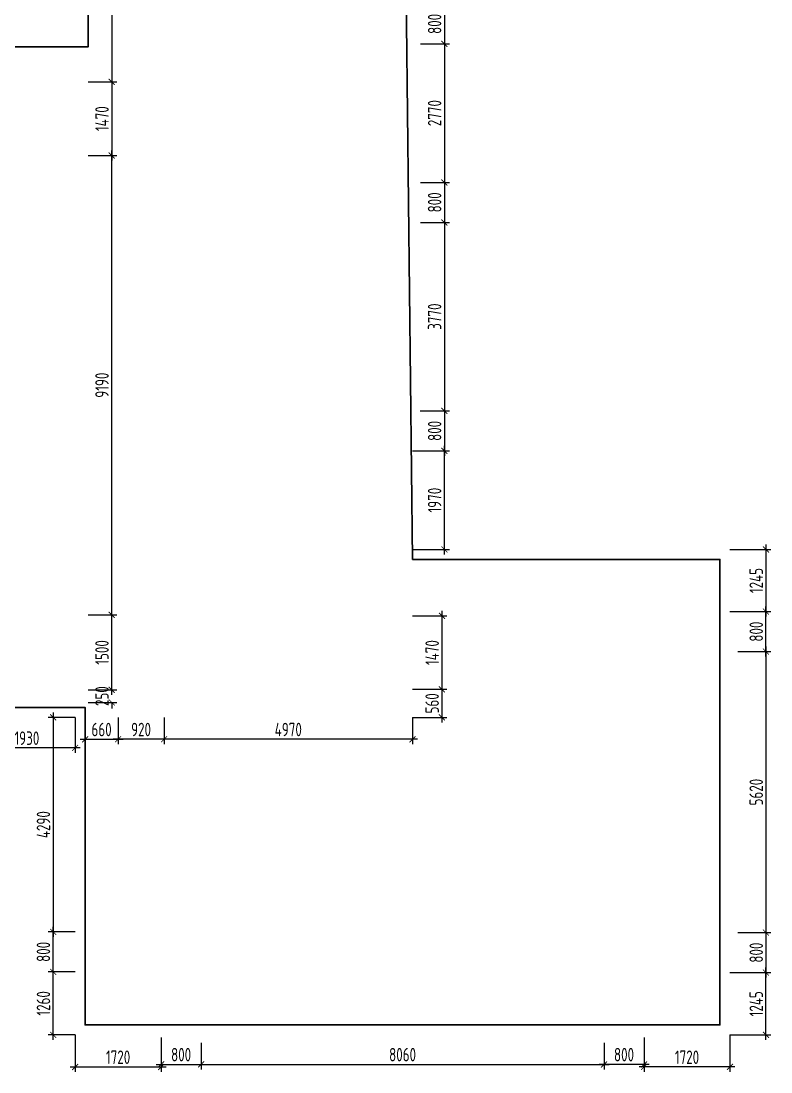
# Model space of a CAD drawing. Header units: millimetres. Extents: x -314343 to 8741575, y 21428 to 162031.
# Drawn here: x 383887 to 398890, y 54364 to 75383 of the extents above; entities that cross this region are included whole.
import ezdxf

# ---------------------------------------------------------------- set-up
doc = ezdxf.new("R2010")
doc.units = ezdxf.units.MM
doc.header["$MEASUREMENT"] = 0
doc.header["$PDSIZE"] = -4
doc.layers.get('0').update_dxf_attribs({"color": 250, "lineweight": 9})
doc.layers.get('Defpoints').update_dxf_attribs({"color": 6})
doc.styles.add('ISOCPEUR', font='isocpeur.ttf', dxfattribs={"width": 0.7})
doc.dimstyles.new('R_100', dxfattribs={"dimtxt": 270, "dimasz": 120, "dimexe": 100, "dimexo": 0, "dimgap": 60, "dimtad": 1, "dimdec": 0, "dimrnd": 5, "dimzin": 0, "dimdsep": 46, "dimtxsty": 'ISOCPEUR', "dimblk": 'ARCHTICK', "dimcen": 0, "dimdle": 100, "dimclrd": 256, "dimclre": 256, "dimclrt": 256, "dimadec": 0, "dimazin": 0, "dimtfac": 2, "dimtdec": 0, "dimtix": 1, "dimtofl": 0, "dimtmove": 1, "dimatfit": 3, "dimfxl": 1, "dimtvp": 3, "dimtolj": 1, "dimtzin": 0, "dimarcsym": 0})

# ---------------------------------------------------------------- blocks, each defined once
blk = doc.blocks.new('_ArchTick')
at = {"color": 0, "linetype": 'ByBlock', "const_width": 0.15}
blk.add_lwpolyline([(-0.5, -0.5), (0.5, 0.5)], dxfattribs=at)
blk = doc.blocks.new('*D99')
at = {"layer": 'Defpoints', "lineweight": -2, "ltscale": 100, "transparency": 16777216}
for p, q in [((385702, 62005), (385702, 62125)), ((385230, 62005), (385802, 62005)), ((385230, 61756), (385802, 61756)), ((385702, 61756), (385702, 61636))]:
    blk.add_line(p, q, dxfattribs=at)
at = {"layer": 'Defpoints', "color": 0, "ltscale": 100, "transparency": 16777216}
for p in [(385230, 62005), (385702, 62005), (385230, 61756)]:
    blk.add_point(p, dxfattribs=at)
at = {"layer": 'Defpoints', "lineweight": -2, "ltscale": 100, "transparency": 16777216, "xscale": 120, "yscale": 120, "zscale": 120}
for p, rotation in [((385702, 62005), 270), ((385702, 61756), 90)]:
    blk.add_blockref('_ArchTick', p, dxfattribs=dict(at, rotation=rotation))
at = {"layer": 'Defpoints', "lineweight": 30, "ltscale": 100, "transparency": 16777216, "insert": (385507, 61881), "char_height": 270, "attachment_point": 5, "rotation": 90, "style": 'ISOCPEUR'}
blk.add_mtext('\\A1;250', dxfattribs=at)
blk = doc.blocks.new('*D24')
at = {"layer": 'Defpoints', "lineweight": -2, "ltscale": 100, "transparency": 16777216}
for p, q in [((385230, 63505), (385802, 63505)), ((385702, 61905), (385702, 63605)), ((385230, 62005), (385802, 62005))]:
    blk.add_line(p, q, dxfattribs=at)
at = {"layer": 'Defpoints', "color": 0, "ltscale": 100, "transparency": 16777216}
for p in [(385230, 63505), (385702, 63505), (385230, 62005)]:
    blk.add_point(p, dxfattribs=at)
at = {"layer": 'Defpoints', "lineweight": -2, "ltscale": 100, "transparency": 16777216, "xscale": 120, "yscale": 120, "zscale": 120}
for p, rotation in [((385702, 63505), 90), ((385702, 62005), 270)]:
    blk.add_blockref('_ArchTick', p, dxfattribs=dict(at, rotation=rotation))
at = {"layer": 'Defpoints', "lineweight": 30, "ltscale": 100, "transparency": 16777216, "insert": (385507, 62755), "char_height": 270, "attachment_point": 5, "rotation": 90, "style": 'ISOCPEUR'}
blk.add_mtext('\\A1;1500', dxfattribs=at)
blk = doc.blocks.new('*D109')
at = {"layer": 'Defpoints', "lineweight": -2, "ltscale": 100, "transparency": 16777216}
for p, q in [((385702, 63405), (385702, 72795)), ((385230, 72695), (385802, 72695)), ((385230, 63505), (385802, 63505))]:
    blk.add_line(p, q, dxfattribs=at)
at = {"layer": 'Defpoints', "color": 0, "ltscale": 100, "transparency": 16777216}
for p in [(385230, 72695), (385702, 72695), (385230, 63505)]:
    blk.add_point(p, dxfattribs=at)
at = {"layer": 'Defpoints', "lineweight": -2, "ltscale": 100, "transparency": 16777216, "xscale": 120, "yscale": 120, "zscale": 120}
for p, rotation in [((385702, 72695), 90), ((385702, 63505), 270)]:
    blk.add_blockref('_ArchTick', p, dxfattribs=dict(at, rotation=rotation))
at = {"layer": 'Defpoints', "lineweight": 30, "ltscale": 100, "transparency": 16777216, "insert": (385507, 68100), "char_height": 270, "attachment_point": 5, "rotation": 90, "style": 'ISOCPEUR'}
blk.add_mtext('\\A1;9190', dxfattribs=at)
blk = doc.blocks.new('*D110')
at = {"layer": 'Defpoints', "lineweight": -2, "ltscale": 100, "transparency": 16777216}
for p, q in [((385702, 74265), (385702, 72595)), ((385230, 74165), (385802, 74165)), ((385230, 72695), (385802, 72695))]:
    blk.add_line(p, q, dxfattribs=at)
at = {"layer": 'Defpoints', "color": 0, "ltscale": 100, "transparency": 16777216}
for p in [(385230, 74165), (385230, 72695), (385702, 72695)]:
    blk.add_point(p, dxfattribs=at)
at = {"layer": 'Defpoints', "lineweight": -2, "ltscale": 100, "transparency": 16777216, "xscale": 120, "yscale": 120, "zscale": 120}
for p, rotation in [((385702, 74165), 90), ((385702, 72695), 270)]:
    blk.add_blockref('_ArchTick', p, dxfattribs=dict(at, rotation=rotation))
at = {"layer": 'Defpoints', "lineweight": 30, "ltscale": 100, "transparency": 16777216, "insert": (385507, 73430), "char_height": 270, "attachment_point": 5, "rotation": 90, "style": 'ISOCPEUR'}
blk.add_mtext('\\A1;1470', dxfattribs=at)
blk = doc.blocks.new('*D111')
at = {"layer": 'Defpoints', "lineweight": -2, "ltscale": 100, "transparency": 16777216}
for p, q in [((385230, 82486), (385802, 82486)), ((385702, 82586), (385702, 74065)), ((385230, 74165), (385802, 74165))]:
    blk.add_line(p, q, dxfattribs=at)
at = {"layer": 'Defpoints', "color": 0, "ltscale": 100, "transparency": 16777216}
for p in [(385230, 82486), (385230, 74165), (385702, 74165)]:
    blk.add_point(p, dxfattribs=at)
at = {"layer": 'Defpoints', "lineweight": -2, "ltscale": 100, "transparency": 16777216, "xscale": 120, "yscale": 120, "zscale": 120}
for p, rotation in [((385702, 82486), 90), ((385702, 74165), 270)]:
    blk.add_blockref('_ArchTick', p, dxfattribs=dict(at, rotation=rotation))
at = {"layer": 'Defpoints', "lineweight": 30, "ltscale": 100, "transparency": 16777216, "insert": (385507, 78325), "char_height": 270, "attachment_point": 5, "rotation": 90, "style": 'ISOCPEUR'}
blk.add_mtext('\\A1;8320', dxfattribs=at)
blk = doc.blocks.new('*D100')
at = {"layer": 'Defpoints', "lineweight": -2, "ltscale": 100, "transparency": 16777216}
for p, q in [((385170, 61456), (385170, 60918)), ((385829, 61456), (385829, 60918)), ((385070, 61018), (385929, 61018))]:
    blk.add_line(p, q, dxfattribs=at)
at = {"layer": 'Defpoints', "color": 0, "ltscale": 100, "transparency": 16777216}
for p in [(385170, 61456), (385829, 61456), (385829, 61018)]:
    blk.add_point(p, dxfattribs=at)
at = {"layer": 'Defpoints', "lineweight": -2, "ltscale": 100, "transparency": 16777216, "xscale": 120, "yscale": 120, "zscale": 120, "rotation": 180}
blk.add_blockref('_ArchTick', (385170, 61018), dxfattribs=at)
at = {"layer": 'Defpoints', "lineweight": -2, "ltscale": 100, "transparency": 16777216, "xscale": 120, "yscale": 120, "zscale": 120}
blk.add_blockref('_ArchTick', (385829, 61018), dxfattribs=at)
at = {"layer": 'Defpoints', "lineweight": 30, "ltscale": 100, "transparency": 16777216, "insert": (385499, 61213), "char_height": 270, "attachment_point": 5, "style": 'ISOCPEUR'}
blk.add_mtext('\\A1;660', dxfattribs=at)
blk = doc.blocks.new('*D101')
at = {"layer": 'Defpoints', "lineweight": -2, "ltscale": 100, "transparency": 16777216}
for p, q in [((385829, 61456), (385829, 60918)), ((386749, 61456), (386749, 60918)), ((386849, 61018), (385729, 61018))]:
    blk.add_line(p, q, dxfattribs=at)
at = {"layer": 'Defpoints', "color": 0, "ltscale": 100, "transparency": 16777216}
for p in [(385829, 61456), (386749, 61456), (385829, 61018)]:
    blk.add_point(p, dxfattribs=at)
at = {"layer": 'Defpoints', "lineweight": -2, "ltscale": 100, "transparency": 16777216, "xscale": 120, "yscale": 120, "zscale": 120, "rotation": 180}
blk.add_blockref('_ArchTick', (385829, 61018), dxfattribs=at)
at = {"layer": 'Defpoints', "lineweight": -2, "ltscale": 100, "transparency": 16777216, "xscale": 120, "yscale": 120, "zscale": 120}
blk.add_blockref('_ArchTick', (386749, 61018), dxfattribs=at)
at = {"layer": 'Defpoints', "lineweight": 30, "ltscale": 100, "transparency": 16777216, "insert": (386289, 61213), "char_height": 270, "attachment_point": 5, "style": 'ISOCPEUR'}
blk.add_mtext('\\A1;920', dxfattribs=at)
blk = doc.blocks.new('*D102')
at = {"layer": 'Defpoints', "lineweight": -2, "ltscale": 100, "transparency": 16777216}
for p, q in [((386749, 61456), (386749, 60918)), ((391720, 61456), (391720, 60918)), ((391820, 61018), (386649, 61018))]:
    blk.add_line(p, q, dxfattribs=at)
at = {"layer": 'Defpoints', "color": 0, "ltscale": 100, "transparency": 16777216}
for p in [(386749, 61456), (391720, 61456), (386749, 61018)]:
    blk.add_point(p, dxfattribs=at)
at = {"layer": 'Defpoints', "lineweight": -2, "ltscale": 100, "transparency": 16777216, "xscale": 120, "yscale": 120, "zscale": 120, "rotation": 180}
blk.add_blockref('_ArchTick', (386749, 61018), dxfattribs=at)
at = {"layer": 'Defpoints', "lineweight": -2, "ltscale": 100, "transparency": 16777216, "xscale": 120, "yscale": 120, "zscale": 120}
blk.add_blockref('_ArchTick', (391720, 61018), dxfattribs=at)
at = {"layer": 'Defpoints', "lineweight": 30, "ltscale": 100, "transparency": 16777216, "insert": (389234, 61213), "char_height": 270, "attachment_point": 5, "style": 'ISOCPEUR'}
blk.add_mtext('\\A1;4970', dxfattribs=at)
blk = doc.blocks.new('*D103')
at = {"layer": 'Defpoints', "lineweight": -2, "ltscale": 100, "transparency": 16777216}
for p, q in [((391720, 62017), (392407, 62017)), ((392307, 62117), (392307, 61356)), ((391720, 61456), (392407, 61456))]:
    blk.add_line(p, q, dxfattribs=at)
at = {"layer": 'Defpoints', "color": 0, "ltscale": 100, "transparency": 16777216}
for p in [(391720, 62017), (391720, 61456), (392307, 61456)]:
    blk.add_point(p, dxfattribs=at)
at = {"layer": 'Defpoints', "lineweight": -2, "ltscale": 100, "transparency": 16777216, "xscale": 120, "yscale": 120, "zscale": 120}
for p, rotation in [((392307, 62017), 90), ((392307, 61456), 270)]:
    blk.add_blockref('_ArchTick', p, dxfattribs=dict(at, rotation=rotation))
at = {"layer": 'Defpoints', "lineweight": 30, "ltscale": 100, "transparency": 16777216, "insert": (392112, 61737), "char_height": 270, "attachment_point": 5, "rotation": 90, "style": 'ISOCPEUR'}
blk.add_mtext('\\A1;560', dxfattribs=at)
blk = doc.blocks.new('*D104')
at = {"layer": 'Defpoints', "lineweight": -2, "ltscale": 100, "transparency": 16777216}
for p, q in [((391720, 63487), (392407, 63487)), ((392307, 63587), (392307, 61917)), ((391720, 62017), (392407, 62017))]:
    blk.add_line(p, q, dxfattribs=at)
at = {"layer": 'Defpoints', "color": 0, "ltscale": 100, "transparency": 16777216}
for p in [(391720, 63487), (391720, 62017), (392307, 62017)]:
    blk.add_point(p, dxfattribs=at)
at = {"layer": 'Defpoints', "lineweight": -2, "ltscale": 100, "transparency": 16777216, "xscale": 120, "yscale": 120, "zscale": 120}
for p, rotation in [((392307, 63487), 90), ((392307, 62017), 270)]:
    blk.add_blockref('_ArchTick', p, dxfattribs=dict(at, rotation=rotation))
at = {"layer": 'Defpoints', "lineweight": 30, "ltscale": 100, "transparency": 16777216, "insert": (392112, 62752), "char_height": 270, "attachment_point": 5, "rotation": 90, "style": 'ISOCPEUR'}
blk.add_mtext('\\A1;1470', dxfattribs=at)
blk = doc.blocks.new('*D105')
at = {"layer": 'Defpoints', "lineweight": -2, "ltscale": 100, "transparency": 16777216}
for p, q in [((384970, 61456), (384970, 60746)), ((383040, 61296), (383040, 60746)), ((385070, 60846), (382940, 60846))]:
    blk.add_line(p, q, dxfattribs=at)
at = {"layer": 'Defpoints', "color": 0, "ltscale": 100, "transparency": 16777216}
for p in [(384970, 61456), (383040, 61296), (383040, 60846)]:
    blk.add_point(p, dxfattribs=at)
at = {"layer": 'Defpoints', "lineweight": -2, "ltscale": 100, "transparency": 16777216, "xscale": 120, "yscale": 120, "zscale": 120, "rotation": 180}
blk.add_blockref('_ArchTick', (383040, 60846), dxfattribs=at)
at = {"layer": 'Defpoints', "lineweight": -2, "ltscale": 100, "transparency": 16777216, "xscale": 120, "yscale": 120, "zscale": 120}
blk.add_blockref('_ArchTick', (384970, 60846), dxfattribs=at)
at = {"layer": 'Defpoints', "lineweight": 30, "ltscale": 100, "transparency": 16777216, "insert": (384005, 61040), "char_height": 270, "attachment_point": 5, "style": 'ISOCPEUR'}
blk.add_mtext('\\A1;1930', dxfattribs=at)
blk = doc.blocks.new('*D108')
at = {"layer": 'Defpoints', "lineweight": -2, "ltscale": 100, "transparency": 16777216}
for p, q in [((384970, 56366), (384431, 56366)), ((384531, 55006), (384531, 56466)), ((384970, 55106), (384431, 55106))]:
    blk.add_line(p, q, dxfattribs=at)
at = {"layer": 'Defpoints', "color": 0, "ltscale": 100, "transparency": 16777216}
for p in [(384531, 56366), (384970, 56366), (384970, 55106)]:
    blk.add_point(p, dxfattribs=at)
at = {"layer": 'Defpoints', "lineweight": -2, "ltscale": 100, "transparency": 16777216, "xscale": 120, "yscale": 120, "zscale": 120}
for p, rotation in [((384531, 56366), 90), ((384531, 55106), 270)]:
    blk.add_blockref('_ArchTick', p, dxfattribs=dict(at, rotation=rotation))
at = {"layer": 'Defpoints', "lineweight": 30, "ltscale": 100, "transparency": 16777216, "insert": (384336, 55736), "char_height": 270, "attachment_point": 5, "rotation": 90, "style": 'ISOCPEUR'}
blk.add_mtext('\\A1;1260', dxfattribs=at)
blk = doc.blocks.new('*D112')
at = {"layer": 'Defpoints', "lineweight": -2, "ltscale": 100, "transparency": 16777216}
for p, q in [((384531, 56266), (384531, 57266)), ((384810, 57166), (384431, 57166)), ((384810, 56366), (384431, 56366))]:
    blk.add_line(p, q, dxfattribs=at)
at = {"layer": 'Defpoints', "color": 0, "ltscale": 100, "transparency": 16777216}
for p in [(384531, 57166), (384810, 57166), (384810, 56366)]:
    blk.add_point(p, dxfattribs=at)
at = {"layer": 'Defpoints', "lineweight": -2, "ltscale": 100, "transparency": 16777216, "xscale": 120, "yscale": 120, "zscale": 120}
for p, rotation in [((384531, 57166), 90), ((384531, 56366), 270)]:
    blk.add_blockref('_ArchTick', p, dxfattribs=dict(at, rotation=rotation))
at = {"layer": 'Defpoints', "lineweight": 30, "ltscale": 100, "transparency": 16777216, "insert": (384336, 56766), "char_height": 270, "attachment_point": 5, "rotation": 90, "style": 'ISOCPEUR'}
blk.add_mtext('\\A1;800', dxfattribs=at)
blk = doc.blocks.new('*D113')
at = {"layer": 'Defpoints', "lineweight": -2, "ltscale": 100, "transparency": 16777216}
for p, q in [((384970, 61456), (384431, 61456)), ((384531, 61556), (384531, 57066)), ((384970, 57166), (384431, 57166))]:
    blk.add_line(p, q, dxfattribs=at)
at = {"layer": 'Defpoints', "color": 0, "ltscale": 100, "transparency": 16777216}
for p in [(384970, 61456), (384531, 57166), (384970, 57166)]:
    blk.add_point(p, dxfattribs=at)
at = {"layer": 'Defpoints', "lineweight": -2, "ltscale": 100, "transparency": 16777216, "xscale": 120, "yscale": 120, "zscale": 120}
for p, rotation in [((384531, 61456), 90), ((384531, 57166), 270)]:
    blk.add_blockref('_ArchTick', p, dxfattribs=dict(at, rotation=rotation))
at = {"layer": 'Defpoints', "lineweight": 30, "ltscale": 100, "transparency": 16777216, "insert": (384336, 59311), "char_height": 270, "attachment_point": 5, "rotation": 90, "style": 'ISOCPEUR'}
blk.add_mtext('\\A1;4290', dxfattribs=at)
blk = doc.blocks.new('*D114')
at = {"layer": 'Defpoints', "lineweight": -2, "ltscale": 100, "transparency": 16777216}
for p, q in [((384970, 55106), (384970, 54364)), ((386690, 55054), (386690, 54364)), ((384870, 54464), (386790, 54464))]:
    blk.add_line(p, q, dxfattribs=at)
at = {"layer": 'Defpoints', "color": 0, "ltscale": 100, "transparency": 16777216}
for p in [(384970, 55106), (386690, 55054), (386690, 54464)]:
    blk.add_point(p, dxfattribs=at)
at = {"layer": 'Defpoints', "lineweight": -2, "ltscale": 100, "transparency": 16777216, "xscale": 120, "yscale": 120, "zscale": 120, "rotation": 180}
blk.add_blockref('_ArchTick', (384970, 54464), dxfattribs=at)
at = {"layer": 'Defpoints', "lineweight": -2, "ltscale": 100, "transparency": 16777216, "xscale": 120, "yscale": 120, "zscale": 120}
blk.add_blockref('_ArchTick', (386690, 54464), dxfattribs=at)
at = {"layer": 'Defpoints', "lineweight": 30, "ltscale": 100, "transparency": 16777216, "insert": (385830, 54659), "char_height": 270, "attachment_point": 5, "style": 'ISOCPEUR'}
blk.add_mtext('\\A1;1720', dxfattribs=at)
blk = doc.blocks.new('*D115')
at = {"layer": 'Defpoints', "lineweight": -2, "ltscale": 100, "transparency": 16777216}
for p, q in [((386690, 54946), (386690, 54416)), ((387490, 54946), (387490, 54416)), ((386590, 54516), (387590, 54516))]:
    blk.add_line(p, q, dxfattribs=at)
at = {"layer": 'Defpoints', "color": 0, "ltscale": 100, "transparency": 16777216}
for p in [(386690, 54946), (387490, 54946), (387490, 54516)]:
    blk.add_point(p, dxfattribs=at)
at = {"layer": 'Defpoints', "lineweight": -2, "ltscale": 100, "transparency": 16777216, "xscale": 120, "yscale": 120, "zscale": 120, "rotation": 180}
blk.add_blockref('_ArchTick', (386690, 54516), dxfattribs=at)
at = {"layer": 'Defpoints', "lineweight": -2, "ltscale": 100, "transparency": 16777216, "xscale": 120, "yscale": 120, "zscale": 120}
blk.add_blockref('_ArchTick', (387490, 54516), dxfattribs=at)
at = {"layer": 'Defpoints', "lineweight": 30, "ltscale": 100, "transparency": 16777216, "insert": (387090, 54711), "char_height": 270, "attachment_point": 5, "style": 'ISOCPEUR'}
blk.add_mtext('\\A1;800', dxfattribs=at)
blk = doc.blocks.new('*D119')
at = {"layer": 'Defpoints', "lineweight": -2, "ltscale": 100, "transparency": 16777216}
for p, q in [((398070, 55106), (398070, 54364)), ((396350, 55054), (396350, 54364)), ((398170, 54464), (396250, 54464))]:
    blk.add_line(p, q, dxfattribs=at)
at = {"layer": 'Defpoints', "color": 0, "ltscale": 100, "transparency": 16777216}
for p in [(398070, 55106), (396350, 55054), (396350, 54464)]:
    blk.add_point(p, dxfattribs=at)
at = {"layer": 'Defpoints', "lineweight": -2, "ltscale": 100, "transparency": 16777216, "xscale": 120, "yscale": 120, "zscale": 120, "rotation": 180}
blk.add_blockref('_ArchTick', (396350, 54464), dxfattribs=at)
at = {"layer": 'Defpoints', "lineweight": -2, "ltscale": 100, "transparency": 16777216, "xscale": 120, "yscale": 120, "zscale": 120}
blk.add_blockref('_ArchTick', (398070, 54464), dxfattribs=at)
at = {"layer": 'Defpoints', "lineweight": 30, "ltscale": 100, "transparency": 16777216, "insert": (397210, 54659), "char_height": 270, "attachment_point": 5, "style": 'ISOCPEUR'}
blk.add_mtext('\\A1;1720', dxfattribs=at)
blk = doc.blocks.new('*D120')
at = {"layer": 'Defpoints', "lineweight": -2, "ltscale": 100, "transparency": 16777216}
for p, q in [((395550, 54946), (395550, 54416)), ((396350, 54946), (396350, 54416)), ((396450, 54516), (395450, 54516))]:
    blk.add_line(p, q, dxfattribs=at)
at = {"layer": 'Defpoints', "color": 0, "ltscale": 100, "transparency": 16777216}
for p in [(395550, 54946), (396350, 54946), (395550, 54516)]:
    blk.add_point(p, dxfattribs=at)
at = {"layer": 'Defpoints', "lineweight": -2, "ltscale": 100, "transparency": 16777216, "xscale": 120, "yscale": 120, "zscale": 120, "rotation": 180}
blk.add_blockref('_ArchTick', (395550, 54516), dxfattribs=at)
at = {"layer": 'Defpoints', "lineweight": -2, "ltscale": 100, "transparency": 16777216, "xscale": 120, "yscale": 120, "zscale": 120}
blk.add_blockref('_ArchTick', (396350, 54516), dxfattribs=at)
at = {"layer": 'Defpoints', "lineweight": 30, "ltscale": 100, "transparency": 16777216, "insert": (395950, 54711), "char_height": 270, "attachment_point": 5, "style": 'ISOCPEUR'}
blk.add_mtext('\\A1;800', dxfattribs=at)
blk = doc.blocks.new('*D27')
at = {"layer": 'Defpoints', "lineweight": -2, "ltscale": 100, "transparency": 16777216}
for p, q in [((387490, 54946), (387490, 54416)), ((395550, 54946), (395550, 54416)), ((387390, 54516), (395650, 54516))]:
    blk.add_line(p, q, dxfattribs=at)
at = {"layer": 'Defpoints', "color": 0, "ltscale": 100, "transparency": 16777216}
for p in [(387490, 54946), (395550, 54946), (395550, 54516)]:
    blk.add_point(p, dxfattribs=at)
at = {"layer": 'Defpoints', "lineweight": -2, "ltscale": 100, "transparency": 16777216, "xscale": 120, "yscale": 120, "zscale": 120, "rotation": 180}
blk.add_blockref('_ArchTick', (387490, 54516), dxfattribs=at)
at = {"layer": 'Defpoints', "lineweight": -2, "ltscale": 100, "transparency": 16777216, "xscale": 120, "yscale": 120, "zscale": 120}
blk.add_blockref('_ArchTick', (395550, 54516), dxfattribs=at)
at = {"layer": 'Defpoints', "lineweight": 30, "ltscale": 100, "transparency": 16777216, "insert": (391520, 54711), "char_height": 270, "attachment_point": 5, "style": 'ISOCPEUR'}
blk.add_mtext('\\A1;8060', dxfattribs=at)
blk = doc.blocks.new('*D121')
at = {"layer": 'Defpoints', "lineweight": -2, "ltscale": 100, "transparency": 16777216}
for p, q in [((398070, 56351), (398890, 56351)), ((398790, 55006), (398790, 56451)), ((398070, 55106), (398890, 55106))]:
    blk.add_line(p, q, dxfattribs=at)
at = {"layer": 'Defpoints', "color": 0, "ltscale": 100, "transparency": 16777216}
for p in [(398070, 56351), (398790, 56351), (398070, 55106)]:
    blk.add_point(p, dxfattribs=at)
at = {"layer": 'Defpoints', "lineweight": -2, "ltscale": 100, "transparency": 16777216, "xscale": 120, "yscale": 120, "zscale": 120}
for p, rotation in [((398790, 56351), 90), ((398790, 55106), 270)]:
    blk.add_blockref('_ArchTick', p, dxfattribs=dict(at, rotation=rotation))
at = {"layer": 'Defpoints', "lineweight": 30, "ltscale": 100, "transparency": 16777216, "insert": (398595, 55728), "char_height": 270, "attachment_point": 5, "rotation": 90, "style": 'ISOCPEUR'}
blk.add_mtext('\\A1;1245', dxfattribs=at)
blk = doc.blocks.new('*D122')
at = {"layer": 'Defpoints', "lineweight": -2, "ltscale": 100, "transparency": 16777216}
for p, q in [((398790, 57251), (398790, 56251)), ((398230, 57151), (398890, 57151)), ((398230, 56351), (398890, 56351))]:
    blk.add_line(p, q, dxfattribs=at)
at = {"layer": 'Defpoints', "color": 0, "ltscale": 100, "transparency": 16777216}
for p in [(398230, 57151), (398230, 56351), (398790, 56351)]:
    blk.add_point(p, dxfattribs=at)
at = {"layer": 'Defpoints', "lineweight": -2, "ltscale": 100, "transparency": 16777216, "xscale": 120, "yscale": 120, "zscale": 120}
for p, rotation in [((398790, 57151), 90), ((398790, 56351), 270)]:
    blk.add_blockref('_ArchTick', p, dxfattribs=dict(at, rotation=rotation))
at = {"layer": 'Defpoints', "lineweight": 30, "ltscale": 100, "transparency": 16777216, "insert": (398595, 56751), "char_height": 270, "attachment_point": 5, "rotation": 90, "style": 'ISOCPEUR'}
blk.add_mtext('\\A1;800', dxfattribs=at)
blk = doc.blocks.new('*D28')
at = {"layer": 'Defpoints', "lineweight": -2, "ltscale": 100, "transparency": 16777216}
for p, q in [((398070, 64816), (398890, 64816)), ((398790, 64916), (398790, 63471)), ((398070, 63571), (398890, 63571))]:
    blk.add_line(p, q, dxfattribs=at)
at = {"layer": 'Defpoints', "color": 0, "ltscale": 100, "transparency": 16777216}
for p in [(398070, 64816), (398070, 63571), (398790, 63571)]:
    blk.add_point(p, dxfattribs=at)
at = {"layer": 'Defpoints', "lineweight": -2, "ltscale": 100, "transparency": 16777216, "xscale": 120, "yscale": 120, "zscale": 120}
for p, rotation in [((398790, 64816), 90), ((398790, 63571), 270)]:
    blk.add_blockref('_ArchTick', p, dxfattribs=dict(at, rotation=rotation))
at = {"layer": 'Defpoints', "lineweight": 30, "ltscale": 100, "transparency": 16777216, "insert": (398595, 64193), "char_height": 270, "attachment_point": 5, "rotation": 90, "style": 'ISOCPEUR'}
blk.add_mtext('\\A1;1245', dxfattribs=at)
blk = doc.blocks.new('*D123')
at = {"layer": 'Defpoints', "lineweight": -2, "ltscale": 100, "transparency": 16777216}
for p, q in [((398230, 63571), (398890, 63571)), ((398790, 62671), (398790, 63671)), ((398230, 62771), (398890, 62771))]:
    blk.add_line(p, q, dxfattribs=at)
at = {"layer": 'Defpoints', "color": 0, "ltscale": 100, "transparency": 16777216}
for p in [(398230, 63571), (398790, 63571), (398230, 62771)]:
    blk.add_point(p, dxfattribs=at)
at = {"layer": 'Defpoints', "lineweight": -2, "ltscale": 100, "transparency": 16777216, "xscale": 120, "yscale": 120, "zscale": 120}
for p, rotation in [((398790, 63571), 90), ((398790, 62771), 270)]:
    blk.add_blockref('_ArchTick', p, dxfattribs=dict(at, rotation=rotation))
at = {"layer": 'Defpoints', "lineweight": 30, "ltscale": 100, "transparency": 16777216, "insert": (398595, 63171), "char_height": 270, "attachment_point": 5, "rotation": 90, "style": 'ISOCPEUR'}
blk.add_mtext('\\A1;800', dxfattribs=at)
blk = doc.blocks.new('*D29')
at = {"layer": 'Defpoints', "lineweight": -2, "ltscale": 100, "transparency": 16777216}
for p, q in [((398790, 62871), (398790, 57051)), ((398230, 62771), (398890, 62771)), ((398230, 57151), (398890, 57151))]:
    blk.add_line(p, q, dxfattribs=at)
at = {"layer": 'Defpoints', "color": 0, "ltscale": 100, "transparency": 16777216}
for p in [(398230, 62771), (398230, 57151), (398790, 57151)]:
    blk.add_point(p, dxfattribs=at)
at = {"layer": 'Defpoints', "lineweight": -2, "ltscale": 100, "transparency": 16777216, "xscale": 120, "yscale": 120, "zscale": 120}
for p, rotation in [((398790, 62771), 90), ((398790, 57151), 270)]:
    blk.add_blockref('_ArchTick', p, dxfattribs=dict(at, rotation=rotation))
at = {"layer": 'Defpoints', "lineweight": 30, "ltscale": 100, "transparency": 16777216, "insert": (398595, 59961), "char_height": 270, "attachment_point": 5, "rotation": 90, "style": 'ISOCPEUR'}
blk.add_mtext('\\A1;5620', dxfattribs=at)
blk = doc.blocks.new('*D126')
at = {"layer": 'Defpoints', "lineweight": -2, "ltscale": 100, "transparency": 16777216}
for p, q in [((392356, 64716), (392356, 66886)), ((391720, 66786), (392456, 66786)), ((391720, 64816), (392456, 64816))]:
    blk.add_line(p, q, dxfattribs=at)
at = {"layer": 'Defpoints', "color": 0, "ltscale": 100, "transparency": 16777216}
for p in [(391720, 66786), (392356, 66786), (391720, 64816)]:
    blk.add_point(p, dxfattribs=at)
at = {"layer": 'Defpoints', "lineweight": -2, "ltscale": 100, "transparency": 16777216, "xscale": 120, "yscale": 120, "zscale": 120}
for p, rotation in [((392356, 66786), 90), ((392356, 64816), 270)]:
    blk.add_blockref('_ArchTick', p, dxfattribs=dict(at, rotation=rotation))
at = {"layer": 'Defpoints', "lineweight": 30, "ltscale": 100, "transparency": 16777216, "insert": (392161, 65801), "char_height": 270, "attachment_point": 5, "rotation": 90, "style": 'ISOCPEUR'}
blk.add_mtext('\\A1;1970', dxfattribs=at)
blk = doc.blocks.new('*D127')
at = {"layer": 'Defpoints', "lineweight": -2, "ltscale": 100, "transparency": 16777216}
for p, q in [((392356, 67686), (392356, 66686)), ((391870, 67586), (392456, 67586)), ((391880, 66786), (392456, 66786))]:
    blk.add_line(p, q, dxfattribs=at)
at = {"layer": 'Defpoints', "color": 0, "ltscale": 100, "transparency": 16777216}
for p in [(391870, 67586), (391880, 66786), (392356, 66786)]:
    blk.add_point(p, dxfattribs=at)
at = {"layer": 'Defpoints', "lineweight": -2, "ltscale": 100, "transparency": 16777216, "xscale": 120, "yscale": 120, "zscale": 120}
for p, rotation in [((392356, 67586), 90), ((392356, 66786), 270)]:
    blk.add_blockref('_ArchTick', p, dxfattribs=dict(at, rotation=rotation))
at = {"layer": 'Defpoints', "lineweight": 30, "ltscale": 100, "transparency": 16777216, "insert": (392161, 67186), "char_height": 270, "attachment_point": 5, "rotation": 90, "style": 'ISOCPEUR'}
blk.add_mtext('\\A1;800', dxfattribs=at)
blk = doc.blocks.new('*D116')
at = {"layer": 'Defpoints', "lineweight": -2, "ltscale": 100, "transparency": 16777216}
for p, q in [((391880, 71356), (392456, 71356)), ((392356, 71456), (392356, 67486)), ((391880, 67586), (392456, 67586))]:
    blk.add_line(p, q, dxfattribs=at)
at = {"layer": 'Defpoints', "color": 0, "ltscale": 100, "transparency": 16777216}
for p in [(391880, 71356), (391880, 67586), (392356, 67586)]:
    blk.add_point(p, dxfattribs=at)
at = {"layer": 'Defpoints', "lineweight": -2, "ltscale": 100, "transparency": 16777216, "xscale": 120, "yscale": 120, "zscale": 120}
for p, rotation in [((392356, 71356), 90), ((392356, 67586), 270)]:
    blk.add_blockref('_ArchTick', p, dxfattribs=dict(at, rotation=rotation))
at = {"layer": 'Defpoints', "lineweight": 30, "ltscale": 100, "transparency": 16777216, "insert": (392161, 69471), "char_height": 270, "attachment_point": 5, "rotation": 90, "style": 'ISOCPEUR'}
blk.add_mtext('\\A1;3770', dxfattribs=at)
blk = doc.blocks.new('*D25')
at = {"layer": 'Defpoints', "lineweight": -2, "ltscale": 100, "transparency": 16777216}
for p, q in [((391880, 72156), (392456, 72156)), ((392356, 72256), (392356, 71256)), ((391880, 71356), (392456, 71356))]:
    blk.add_line(p, q, dxfattribs=at)
at = {"layer": 'Defpoints', "color": 0, "ltscale": 100, "transparency": 16777216}
for p in [(391880, 72156), (391880, 71356), (392356, 71356)]:
    blk.add_point(p, dxfattribs=at)
at = {"layer": 'Defpoints', "lineweight": -2, "ltscale": 100, "transparency": 16777216, "xscale": 120, "yscale": 120, "zscale": 120}
for p, rotation in [((392356, 72156), 90), ((392356, 71356), 270)]:
    blk.add_blockref('_ArchTick', p, dxfattribs=dict(at, rotation=rotation))
at = {"layer": 'Defpoints', "lineweight": 30, "ltscale": 100, "transparency": 16777216, "insert": (392161, 71756), "char_height": 270, "attachment_point": 5, "rotation": 90, "style": 'ISOCPEUR'}
blk.add_mtext('\\A1;800', dxfattribs=at)
blk = doc.blocks.new('*D117')
at = {"layer": 'Defpoints', "lineweight": -2, "ltscale": 100, "transparency": 16777216}
for p, q in [((391880, 74926), (392456, 74926)), ((392356, 75026), (392356, 72056)), ((391880, 72156), (392456, 72156))]:
    blk.add_line(p, q, dxfattribs=at)
at = {"layer": 'Defpoints', "color": 0, "ltscale": 100, "transparency": 16777216}
for p in [(391880, 74926), (391880, 72156), (392356, 72156)]:
    blk.add_point(p, dxfattribs=at)
at = {"layer": 'Defpoints', "lineweight": -2, "ltscale": 100, "transparency": 16777216, "xscale": 120, "yscale": 120, "zscale": 120}
for p, rotation in [((392356, 74926), 90), ((392356, 72156), 270)]:
    blk.add_blockref('_ArchTick', p, dxfattribs=dict(at, rotation=rotation))
at = {"layer": 'Defpoints', "lineweight": 30, "ltscale": 100, "transparency": 16777216, "insert": (392161, 73541), "char_height": 270, "attachment_point": 5, "rotation": 90, "style": 'ISOCPEUR'}
blk.add_mtext('\\A1;2770', dxfattribs=at)
blk = doc.blocks.new('*D118')
at = {"layer": 'Defpoints', "lineweight": -2, "ltscale": 100, "transparency": 16777216}
for p, q in [((391880, 75726), (392456, 75726)), ((392356, 75826), (392356, 74826)), ((391880, 74926), (392456, 74926))]:
    blk.add_line(p, q, dxfattribs=at)
at = {"layer": 'Defpoints', "color": 0, "ltscale": 100, "transparency": 16777216}
for p in [(391880, 75726), (391880, 74926), (392356, 74926)]:
    blk.add_point(p, dxfattribs=at)
at = {"layer": 'Defpoints', "lineweight": -2, "ltscale": 100, "transparency": 16777216, "xscale": 120, "yscale": 120, "zscale": 120}
for p, rotation in [((392356, 75726), 90), ((392356, 74926), 270)]:
    blk.add_blockref('_ArchTick', p, dxfattribs=dict(at, rotation=rotation))
at = {"layer": 'Defpoints', "lineweight": 30, "ltscale": 100, "transparency": 16777216, "insert": (392161, 75326), "char_height": 270, "attachment_point": 5, "rotation": 90, "style": 'ISOCPEUR'}
blk.add_mtext('\\A1;800', dxfattribs=at)

msp = doc.modelspace()

# ---------------------------------------------------------------- linework, layer by layer
at = {"layer": 'Defpoints', "color": 3, "lineweight": 30, "ltscale": 100}
msp.add_lwpolyline([(346719.6, 86350.7), (380919.6, 86350.7), (380919.6, 74865.7), (385229.6, 74865.7), (385229.6, 82485.7), (391519.6, 82485.7), (391719.6, 64615.7), (397869.6, 64615.7), (397869.6, 55305.7), (385169.6, 55305.7), (385169.6, 61655.7), (377289.6, 61655.7), (377289.6, 66745.7), (350474.6, 66745.7)], dxfattribs=at)

# ---------------------------------------------------------------- dimensions: what is measured, and where the dimension line sits
for base, p1, p2, angle, picture, middle in [((385702, 74165.2364), (385229.6145, 82485.6825), (385229.6145, 74165.2364), 90, '*D111', (385507, 78325.4594)), ((392355.5, 74925.7), (391879.6, 75725.7), (391879.6, 74925.7), 90, '*D118', (392160.5, 75325.7)), ((392355.5, 72155.7), (391879.6, 74925.7), (391879.6, 72155.7), 90, '*D117', (392160.5, 73540.7)), ((385702, 72695.4), (385229.6, 74165.3), (385229.6, 72695.4), 90, '*D110', (385507, 73430.3)), ((385702, 72695.4), (385229.6, 63505.4), (385229.6, 72695.4), 90, '*D109', (385507, 68100.4)), ((392355.5, 71355.7), (391879.6, 72155.7), (391879.6, 71355.7), 90, '*D25', (392160.5, 71755.7)), ((392355.5, 67585.7), (391879.6, 71355.7), (391879.6, 67585.7), 90, '*D116', (392160.5, 69470.7)), ((392355.5, 66785.7), (391869.6, 67585.7), (391879.6, 66785.7), 90, '*D127', (392160.5, 67185.7)), ((392355.5, 66785.7), (391719.6, 64815.7), (391719.6, 66785.7), 90, '*D126', (392160.5, 65800.7)), ((398790, 63570.7), (398069.6, 64815.7), (398069.6, 63570.7), 270, '*D28', (398595, 64193.2)), ((385702, 63505.4), (385229.6, 62005.4), (385229.6, 63505.4), 90, '*D24', (385507, 62755.4)), ((392306.5, 62017.4), (391719.6, 63487.4), (391719.6, 62017.4), 90, '*D104', (392111.5, 62752.4)), ((398790, 63570.7), (398230, 62770.7), (398230, 63570.7), 270, '*D123', (398595, 63170.7)), ((398790, 57150.7), (398230, 62770.7), (398230, 57150.7), 90, '*D29', (398595, 59960.7)), ((385702, 62005.4), (385229.6, 61755.7), (385229.6, 62005.4), 90, '*D99', (385507, 61880.5)), ((392306.5, 61455.7), (391719.6, 62017.4), (391719.6, 61455.7), 90, '*D103', (392111.5, 61736.5)), ((384530.5, 57165.7), (384969.6, 61455.7), (384969.6, 57165.7), 90, '*D113', (384335.5, 59310.7)), ((384530.5, 57165.7), (384809.6, 56365.7), (384809.6, 57165.7), 90, '*D112', (384335.5, 56765.7)), ((398790, 56350.7), (398230, 57150.7), (398230, 56350.7), 90, '*D122', (398595, 56750.7)), ((384530.5, 56365.7), (384969.6, 55105.7), (384969.6, 56365.7), 90, '*D108', (384335.5, 55735.7)), ((398790, 56350.7), (398069.6, 55105.7), (398069.6, 56350.7), 90, '*D121', (398595, 55728.2)), ((396349.6, 54463.9), (398069.6, 55105.7), (396349.6, 55053.5), 180, '*D119', (397209.6, 54658.9)), ((395549.6, 54516), (396349.6, 54945.7), (395549.6, 54945.7), 180, '*D120', (395949.6, 54711))]:
    dim = msp.add_linear_dim(base=base, p1=p1, p2=p2, angle=angle, dimstyle='R_100', override={"dimpost": '\\X', "dimfxl": 2.5, "dimarcsym": 1}, dxfattribs=at)
    dim.commit()
    dim.dimension.update_dxf_attribs({"geometry": picture, "text_midpoint": middle})
for base, p1, p2, picture, middle in [((383039.6, 60845.5), (384969.6, 61455.7), (383039.6, 61295.7), '*D105', (384004.6, 61040.5)), ((385828.9, 61018), (385169.6, 61455.7), (385828.9, 61455.7), '*D100', (385499.3, 61213)), ((385828.9, 61018), (386748.9, 61455.7), (385828.9, 61455.7), '*D101', (386288.9, 61213)), ((386748.9, 61018), (391719.6, 61455.7), (386748.9, 61455.7), '*D102', (389234.3, 61213)), ((386689.6, 54463.9), (384969.6, 55105.7), (386689.6, 55053.5), '*D114', (385829.6, 54658.9)), ((387489.6, 54516), (386689.6, 54945.7), (387489.6, 54945.7), '*D115', (387089.6, 54711)), ((395549.6, 54516), (387489.6, 54945.7), (395549.6, 54945.7), '*D27', (391519.6, 54711))]:
    dim = msp.add_linear_dim(base=base, p1=p1, p2=p2, dimstyle='R_100', override={"dimpost": '\\X', "dimfxl": 2.5, "dimarcsym": 1}, dxfattribs=at)
    dim.commit()
    dim.dimension.update_dxf_attribs({"geometry": picture, "text_midpoint": middle})

doc.saveas('drawing.dxf')
